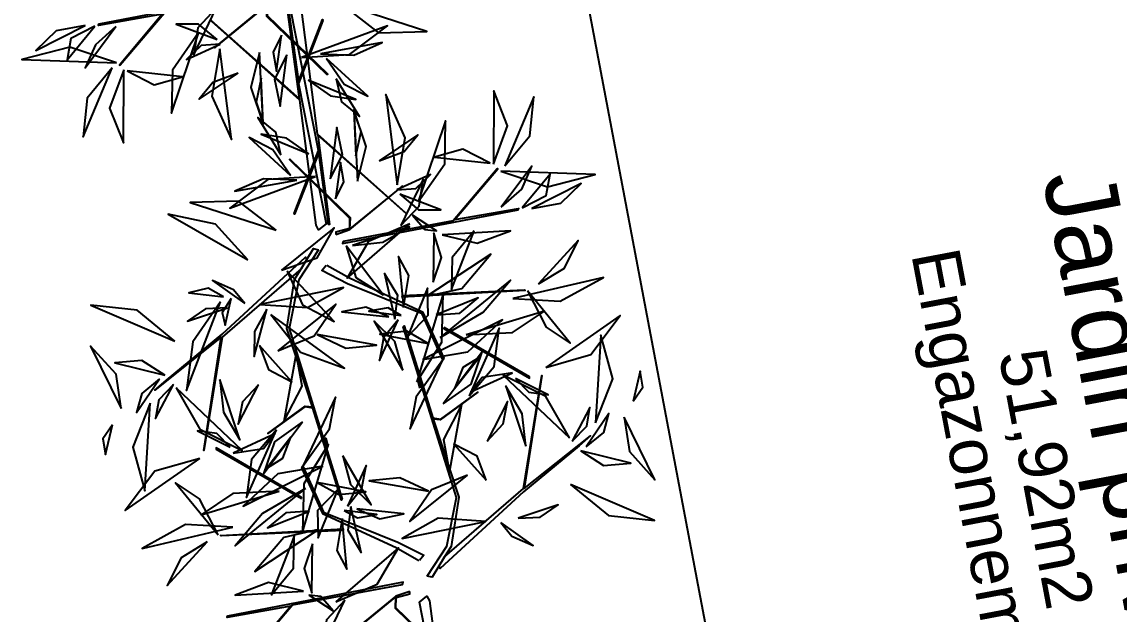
# Model space of a CAD drawing. Header units: centimetres. Extents: x 197412 to 267601, y -375791 to -305433.
# Drawn here: x 208489 to 210810, y -364564 to -363312 of the extents above; entities that cross this region are included whole.
import ezdxf

# ---------------------------------------------------------------- set-up
doc = ezdxf.new("R2010")
doc.units = ezdxf.units.CM
doc.layers.add('3-BAT C-Niveau 0', color=250, linetype='Continuous')
doc.styles.add('Helvetica', font='arial.ttf')

# ---------------------------------------------------------------- blocks, each defined once
blk = doc.blocks.new('Groupe-226-1')
at = {"linetype": 'Continuous', "flags": 128}
for points in [[(12621.04, -49131.32), (12634.51, -49128.96), (12625.39, -49139.78), (12625.53, -49139.73), (12634.83, -49128.75), (12658.09, -49124.4), (12658.22, -49123.95), (12621.05, -49131.1), (12620.93, -49131.34), (12621, -49131.32)], [(12709.77, -49170.15), (12696.29, -49172.51), (12705.41, -49161.69), (12705.27, -49161.74), (12695.97, -49172.72), (12672.71, -49177.07), (12672.59, -49177.52), (12709.75, -49170.37), (12709.87, -49170.13), (12709.8, -49170.15)], [(12669.25, -49182.06), (12674.04, -49184.8), (12689.52, -49191.95), (12693.99, -49201.75), (12693.81, -49202.09), (12689.45, -49192.35), (12673.67, -49186.04), (12668.23, -49183.24), (12669.15, -49182.11)], [(12688.75, -49244.63), (12683.95, -49241.89), (12668.48, -49234.74), (12664, -49224.95), (12664.18, -49224.6), (12668.54, -49234.35), (12684.32, -49240.65), (12689.76, -49243.46), (12688.84, -49244.58)], [(12648.23, -49256.54), (12661.7, -49254.18), (12652.58, -49265.01), (12652.72, -49264.95), (12662.02, -49253.97), (12685.28, -49249.62), (12685.41, -49249.17), (12648.24, -49256.32), (12648.12, -49256.56), (12648.19, -49256.55)]]:
    blk.add_lwpolyline(points, dxfattribs=at)
for points in [[(12659.62, -49125.9), (12656.66, -49126.91), (12645.49, -49136.07), (12645.67, -49136.04), (12656.63, -49127.08), (12656.52, -49129.4), (12669.18, -49141.67), (12669.45, -49141.72), (12656.7, -49129.32), (12656.76, -49127.14), (12659.63, -49126.38)], [(12686.03, -49171.14), (12667.34, -49154.6), (12669.85, -49173.5), (12669.61, -49173.48), (12667.55, -49158.25), (12662.42, -49171.32), (12662.34, -49171.16), (12667.49, -49157.83), (12661.66, -49128.15), (12663.27, -49126.89), (12663.82, -49127.86), (12667.23, -49154.31), (12685.86, -49170.95)], [(12644.77, -49130.33), (12663.47, -49146.87), (12660.95, -49127.98), (12661.19, -49127.99), (12663.25, -49143.22), (12668.38, -49130.15), (12668.46, -49130.31), (12663.31, -49143.65), (12669.14, -49173.32), (12667.53, -49174.59), (12666.98, -49173.62), (12663.58, -49147.16), (12644.95, -49130.52)], [(12671.18, -49175.57), (12674.14, -49174.57), (12685.31, -49165.4), (12685.13, -49165.44), (12674.17, -49174.39), (12674.28, -49172.08), (12661.62, -49159.8), (12661.35, -49159.75), (12674.1, -49172.15), (12674.04, -49174.33), (12671.17, -49175.1)], [(12667.48, -49178.82), (12663.32, -49185.18), (12661.32, -49195.47), (12672.54, -49231.57), (12672.37, -49231.77), (12666.33, -49212.32), (12664.62, -49212.05), (12656.81, -49217.73), (12664.71, -49211.88), (12666.22, -49212.03), (12660.78, -49195.51), (12662.45, -49185.11), (12663.84, -49182.89), (12647.14, -49197.33), (12643.25, -49221.27), (12646.94, -49197.34), (12632.92, -49208.53), (12635.34, -49206.42), (12647.14, -49196.7), (12664.75, -49180.42), (12664.94, -49180.92), (12663.84, -49182.89), (12666.43, -49178.59)], [(12711, -49187.33), (12711.22, -49187.45), (12685.24, -49188.86), (12685.26, -49188.48)], [(12690.51, -49247.88), (12694.67, -49241.51), (12696.67, -49231.23), (12685.45, -49195.13), (12685.62, -49194.92), (12691.66, -49214.37), (12693.37, -49214.65), (12701.19, -49208.96), (12693.28, -49214.81), (12691.77, -49214.66), (12697.21, -49231.18), (12695.54, -49241.58), (12694.15, -49243.8), (12710.85, -49229.36), (12714.74, -49205.42), (12711.05, -49229.36), (12725.07, -49218.17), (12722.65, -49220.27), (12710.85, -49230), (12693.24, -49246.28), (12693.05, -49245.77), (12694.15, -49243.8), (12691.56, -49248.11)], [(12694.06, -49195.27), (12694.05, -49195.46), (12712.14, -49205.98), (12712.11, -49205.71)], [(12663.93, -49231.43), (12663.94, -49231.24), (12645.85, -49220.72), (12645.88, -49220.98)], [(12647, -49239.37), (12646.77, -49239.25), (12672.75, -49237.83), (12672.73, -49238.22)], [(12686.81, -49251.12), (12683.85, -49252.13), (12672.68, -49261.29), (12672.86, -49261.26), (12683.82, -49252.31), (12683.71, -49254.62), (12696.37, -49266.9), (12696.64, -49266.94), (12683.89, -49254.54), (12683.95, -49252.36), (12686.82, -49251.6)], [(12713.22, -49296.36), (12694.53, -49279.82), (12697.04, -49298.72), (12696.8, -49298.7), (12694.74, -49283.47), (12689.61, -49296.55), (12689.53, -49296.38), (12694.68, -49283.05), (12688.85, -49253.37), (12690.46, -49252.11), (12691.01, -49253.08), (12694.42, -49279.53), (12713.05, -49296.17)]]:
    blk.add_lwpolyline(points, close=True, dxfattribs=at)
at = {"linetype": 'Continuous'}
for points in [[(12645.88, -49127.76, -207.06), (12642, -49131.88, -208.24), (12641.13, -49137.58, -209.24), (12641.13, -49137.58, -209.24), (12645.88, -49127.76, -207.06)], [(12672.28, -49126.79, -220.85), (12680.2, -49132.94, -221.31), (12690.45, -49132.66, -222.56), (12690.45, -49132.66, -222.56), (12672.28, -49126.79, -220.85)], [(12618.14, -49131.38, -174.84), (12612.02, -49132.52, -175.45), (12607.7, -49136.69, -176.76), (12607.7, -49136.69, -176.76), (12618.14, -49131.38, -174.84)], [(12620.21, -49131.5, -174.58), (12615.12, -49134.15, -172.2), (12614.31, -49138.65, -168.43), (12614.31, -49138.65, -168.43), (12620.21, -49131.5, -174.58)], [(12624.62, -49131.62, -186.97), (12620.31, -49135.47, -187.38), (12618.14, -49140.36, -185.5), (12618.14, -49140.36, -185.5), (12624.62, -49131.62, -186.97)], [(12646.07, -49134.37, -215.21), (12642.12, -49131.1, -213.09), (12637.39, -49131.1, -210.46), (12637.39, -49131.1, -210.46), (12646.07, -49134.37, -215.21)], [(12663.93, -49138.17, -225.36), (12674.05, -49137.54, -224.7), (12682.08, -49131.46, -224), (12682.08, -49131.46, -224), (12663.93, -49138.17, -225.36)], [(12642.21, -49132.79, -207.25), (12636.6, -49140.84, -205.29), (12636.42, -49149.91, -201.98), (12636.42, -49149.91, -201.98), (12642.21, -49132.79, -207.25)], [(12659.7, -49133.41, -197.01), (12657.93, -49137, -196.39), (12658.63, -49141.07, -196.61), (12658.63, -49141.07, -196.61), (12659.7, -49133.41, -197.01)], [(12624.75, -49139.29, -186.41), (12614.88, -49135.98, -187.61), (12604.78, -49138.55, -186.97), (12604.78, -49138.55, -186.97), (12624.75, -49139.29, -186.41)], [(12646.72, -49135.36, -179.83), (12642.67, -49135.61, -178.67), (12639.58, -49138.57, -177.99), (12639.58, -49138.57, -177.99), (12646.72, -49135.36, -179.83)], [(12646.63, -49136.35, -179.52), (12644.97, -49146.33, -178.73), (12649.08, -49155.51, -177.91), (12649.08, -49155.51, -177.91), (12646.63, -49136.35, -179.52)], [(12655.01, -49137.13, -247.3), (12653.18, -49144.49, -244.69), (12655.83, -49152.25, -243.35), (12655.83, -49152.25, -243.35), (12655.01, -49137.13, -247.3)], [(12655.01, -49137.13, -247.3), (12653.18, -49144.49, -244.69), (12655.83, -49152.25, -243.35), (12655.83, -49152.25, -243.35), (12655.01, -49137.13, -247.3)], [(12667.91, -49137.38, -183.78), (12674.95, -49137.66, -183.14), (12681.01, -49135.01, -184.94), (12681.01, -49135.01, -184.94), (12667.91, -49137.38, -183.78)], [(12660.83, -49137.62, -186.16), (12658.19, -49142.76, -185.75), (12659.4, -49148.49, -185.13), (12659.4, -49148.49, -185.13), (12660.83, -49137.62, -186.16)], [(12669.19, -49138.39, -176.88), (12672.92, -49143.8, -176.9), (12677.96, -49146.36, -174.04), (12677.96, -49146.36, -174.04), (12669.19, -49138.39, -176.88)], [(12623.85, -49140.38, -186.4), (12618.6, -49146.76, -186.75), (12617.76, -49154.97, -187), (12617.76, -49154.97, -187), (12623.85, -49140.38, -186.4)], [(12626.3, -49140.79, -182.25), (12623.33, -49148.86, -178.08), (12626.24, -49156.24, -173.29), (12626.24, -49156.24, -173.29), (12626.3, -49140.79, -182.25)], [(12627, -49140.95, -181.99), (12632.73, -49143.95, -181.12), (12638.73, -49142.22, -179.03), (12638.73, -49142.22, -179.03), (12627, -49140.95, -181.99)], [(12650.5, -49141.46, -210.84), (12645.16, -49143.42, -209.98), (12642.28, -49146.96, -207.2), (12642.28, -49146.96, -207.2), (12650.5, -49141.46, -210.84)], [(12655.39, -49142.53, -223.21), (12654.29, -49147.63, -222.61), (12655.82, -49152.06, -220.88), (12655.82, -49152.06, -220.88), (12655.39, -49142.53, -223.21)], [(12655.39, -49142.53, -223.21), (12654.29, -49147.63, -222.61), (12655.82, -49152.06, -220.88), (12655.82, -49152.06, -220.88), (12655.39, -49142.53, -223.21)], [(12665.34, -49142.94, -228.81), (12670.07, -49146.26, -229.15), (12675.39, -49147.07, -227.32), (12675.39, -49147.07, -227.32), (12665.34, -49142.94, -228.81)], [(12671.26, -49142.69, -161.32), (12672.35, -49147.52, -161.24), (12676.16, -49150.63, -160.95), (12676.16, -49150.63, -160.95), (12671.26, -49142.69, -161.32)], [(12684.17, -49165.13, -179.52), (12685.83, -49155.14, -178.73), (12681.72, -49145.96, -177.91), (12681.72, -49145.96, -177.91), (12684.17, -49165.13, -179.52)], [(12704.5, -49160.69, -182.25), (12707.48, -49152.61, -178.08), (12704.57, -49145.23, -173.29), (12704.57, -49145.23, -173.29), (12704.5, -49160.69, -182.25)], [(12706.95, -49161.09, -186.4), (12712.2, -49154.71, -186.75), (12713.04, -49146.51, -187), (12713.04, -49146.51, -187), (12706.95, -49161.09, -186.4)], [(12659.54, -49158.78, -161.32), (12658.45, -49153.96, -161.24), (12654.64, -49150.84, -160.95), (12654.64, -49150.84, -160.95), (12659.54, -49158.78, -161.32)], [(12675.79, -49164.34, -247.3), (12677.62, -49156.98, -244.69), (12674.97, -49149.22, -243.35), (12674.97, -49149.22, -243.35), (12675.79, -49164.34, -247.3)], [(12675.79, -49164.34, -247.3), (12677.62, -49156.98, -244.69), (12674.97, -49149.22, -243.35), (12674.97, -49149.22, -243.35), (12675.79, -49164.34, -247.3)], [(12675.41, -49158.94, -223.21), (12676.51, -49153.84, -222.61), (12674.98, -49149.41, -220.88), (12674.98, -49149.41, -220.88), (12675.41, -49158.94, -223.21)], [(12675.41, -49158.94, -223.21), (12676.51, -49153.84, -222.61), (12674.98, -49149.41, -220.88), (12674.98, -49149.41, -220.88), (12675.41, -49158.94, -223.21)], [(12669.97, -49163.85, -186.16), (12672.61, -49158.72, -185.75), (12671.4, -49152.98, -185.13), (12671.4, -49152.98, -185.13), (12669.97, -49163.85, -186.16)], [(12688.59, -49168.69, -207.25), (12694.2, -49160.63, -205.29), (12694.38, -49151.56, -201.98), (12694.38, -49151.56, -201.98), (12688.59, -49168.69, -207.25)], [(12661.62, -49163.09, -176.88), (12657.88, -49157.67, -176.9), (12652.84, -49155.11, -174.04), (12652.84, -49155.11, -174.04), (12661.62, -49163.09, -176.88)], [(12665.46, -49158.53, -228.81), (12660.73, -49155.21, -229.15), (12655.41, -49154.4, -227.32), (12655.41, -49154.4, -227.32), (12665.46, -49158.53, -228.81)], [(12680.31, -49160.01, -210.84), (12685.64, -49158.06, -209.98), (12688.52, -49154.51, -207.2), (12688.52, -49154.51, -207.2), (12680.31, -49160.01, -210.84)], [(12703.81, -49160.52, -181.99), (12698.07, -49157.52, -181.12), (12692.07, -49159.25, -179.03), (12692.07, -49159.25, -179.03), (12703.81, -49160.52, -181.99)], [(12671.1, -49168.07, -197.01), (12672.87, -49164.47, -196.39), (12672.17, -49160.4, -196.61), (12672.17, -49160.4, -196.61), (12671.1, -49168.07, -197.01)], [(12706.05, -49162.19, -186.41), (12715.92, -49165.49, -187.61), (12726.02, -49162.92, -186.97), (12726.02, -49162.92, -186.97), (12706.05, -49162.19, -186.41)], [(12706.18, -49169.85, -186.97), (12710.49, -49166, -187.38), (12712.66, -49161.12, -185.5), (12712.66, -49161.12, -185.5), (12706.18, -49169.85, -186.97)], [(12666.87, -49163.31, -225.36), (12656.76, -49163.94, -224.7), (12648.72, -49170.02, -224), (12648.72, -49170.02, -224), (12666.87, -49163.31, -225.36)], [(12662.89, -49164.1, -183.78), (12655.85, -49163.81, -183.14), (12649.8, -49166.46, -184.94), (12649.8, -49166.46, -184.94), (12662.89, -49164.1, -183.78)], [(12684.08, -49166.12, -179.83), (12688.13, -49165.87, -178.67), (12691.22, -49162.9, -177.99), (12691.22, -49162.9, -177.99), (12684.08, -49166.12, -179.83)], [(12684.92, -49173.71, -207.06), (12688.81, -49169.6, -208.24), (12689.67, -49163.89, -209.24), (12689.67, -49163.89, -209.24), (12684.92, -49173.71, -207.06)], [(12710.59, -49169.97, -174.58), (12715.68, -49167.32, -172.2), (12716.49, -49162.82, -168.43), (12716.49, -49162.82, -168.43), (12710.59, -49169.97, -174.58)], [(12712.66, -49170.1, -174.84), (12718.79, -49168.95, -175.45), (12723.1, -49164.78, -176.76), (12723.1, -49164.78, -176.76), (12712.66, -49170.1, -174.84)], [(12684.73, -49167.1, -215.21), (12688.68, -49170.37, -213.09), (12693.42, -49170.37, -210.46), (12693.42, -49170.37, -210.46), (12684.73, -49167.1, -215.21)], [(12658.53, -49174.68, -220.85), (12650.6, -49168.53, -221.31), (12640.35, -49168.81, -222.56), (12640.35, -49168.81, -222.56), (12658.53, -49174.68, -220.85)], [(12652.59, -49180.98, -220.09), (12645.72, -49173.39, -220.53), (12635.7, -49171.28, -219.34), (12635.7, -49171.28, -219.34), (12652.59, -49180.98, -220.09)], [(12687.41, -49171.51, -177.75), (12690, -49174.54, -175.38), (12692.48, -49174.8, -172.12), (12692.48, -49174.8, -172.12), (12687.41, -49171.51, -177.75)], [(12659.67, -49183.13, -210.57), (12667.24, -49180.55, -206.9), (12670.84, -49174.18, -202.54), (12670.84, -49174.18, -202.54), (12659.67, -49183.13, -210.57)], [(12686.83, -49173.38, -178.9), (12678.06, -49177.09, -176.01), (12673.59, -49184.81, -172.29), (12673.59, -49184.81, -172.29), (12686.83, -49173.38, -178.9)], [(12686.83, -49173.38, -178.9), (12678.06, -49177.09, -176.01), (12673.59, -49184.81, -172.29), (12673.59, -49184.81, -172.29), (12686.83, -49173.38, -178.9)], [(12674.71, -49177.9, -200.44), (12681.13, -49177.2, -199.26), (12686.74, -49173.95, -200.49), (12686.74, -49173.95, -200.49), (12674.71, -49177.9, -200.44)], [(12691.73, -49185.66, -229.03), (12693.51, -49180.46, -227.48), (12691.9, -49175.32, -225.66), (12691.9, -49175.32, -225.66), (12691.73, -49185.66, -229.03)], [(12693.65, -49175.67, -200.41), (12701.04, -49177.45, -200.32), (12708.1, -49174.82, -200.54), (12708.1, -49174.82, -200.54), (12693.65, -49175.67, -200.41)], [(12700.47, -49174.83, -189.87), (12695.77, -49180.49, -186.93), (12695.65, -49187.26, -183.27), (12695.65, -49187.26, -183.27), (12700.47, -49174.83, -189.87)], [(12673.36, -49177.97, -200.73), (12675.38, -49184.67, -197.34), (12681.16, -49188.37, -193.77), (12681.16, -49188.37, -193.77), (12673.36, -49177.97, -200.73)], [(12673.36, -49177.97, -200.73), (12675.38, -49184.67, -197.34), (12681.16, -49188.37, -193.77), (12681.16, -49188.37, -193.77), (12673.36, -49177.97, -200.73)], [(12714.06, -49186.05, -215.73), (12719.54, -49182.7, -216.78), (12722.47, -49176.87, -215.22), (12722.47, -49176.87, -215.22), (12714.06, -49186.05, -215.73)], [(12714.06, -49186.05, -215.73), (12719.54, -49182.7, -216.78), (12722.47, -49176.87, -215.22), (12722.47, -49176.87, -215.22), (12714.06, -49186.05, -215.73)], [(12685.5, -49191.02, -198.87), (12686.6, -49184.28, -195.41), (12684.46, -49180.28, -190.33), (12684.46, -49180.28, -190.33), (12685.5, -49191.02, -198.87)], [(12690.46, -49188.67, -233.25), (12697.83, -49187, -238.65), (12703.95, -49179.78, -241.93), (12703.95, -49179.78, -241.93), (12690.46, -49188.67, -233.25)], [(12660.9, -49183.38, -217.22), (12664.09, -49190.46, -219.34), (12670.8, -49193.99, -221.55), (12670.8, -49193.99, -221.55), (12660.9, -49183.38, -217.22)], [(12651.94, -49190.2, -171.59), (12649.55, -49187.29, -169.03), (12645.09, -49185.33, -167.96), (12645.09, -49185.33, -167.96), (12651.94, -49190.2, -171.59)], [(12683.63, -49193.53, -183.73), (12684.28, -49188.54, -181.29), (12681.45, -49183.85, -179.52), (12681.45, -49183.85, -179.52), (12683.63, -49193.53, -183.73)], [(12693.26, -49197.4, -210.1), (12702.34, -49192.06, -209.96), (12708.12, -49185.26, -205.95), (12708.12, -49185.26, -205.95), (12693.26, -49197.4, -210.1)], [(12708.63, -49189.16, -223.19), (12718.64, -49189.72, -225.59), (12727.81, -49184.7, -225.79), (12727.81, -49184.7, -225.79), (12708.63, -49189.16, -223.19)], [(12708.63, -49189.16, -223.19), (12718.64, -49189.72, -225.59), (12727.81, -49184.7, -225.79), (12727.81, -49184.7, -225.79), (12708.63, -49189.16, -223.19)], [(12647.4, -49188.77, -213.12), (12644.16, -49186.93, -210.71), (12640.11, -49187.97, -208.62), (12640.11, -49187.97, -208.62), (12647.4, -49188.77, -213.12)], [(12647.4, -49188.77, -213.12), (12644.16, -49186.93, -210.71), (12640.11, -49187.97, -208.62), (12640.11, -49187.97, -208.62), (12647.4, -49188.77, -213.12)], [(12655.07, -49190.38, -176.08), (12665.15, -49191.05, -174.79), (12672.78, -49186.79, -170.69), (12672.78, -49186.79, -170.69), (12655.07, -49190.38, -176.08)], [(12686.34, -49197.24, -194.21), (12690.71, -49192.7, -192.81), (12690.57, -49186.95, -190.06), (12690.57, -49186.95, -190.06), (12686.34, -49197.24, -194.21)], [(12686.34, -49197.24, -194.21), (12690.71, -49192.7, -192.81), (12690.57, -49186.95, -190.06), (12690.57, -49186.95, -190.06), (12686.34, -49197.24, -194.21)], [(12688.34, -49206.78, -206.43), (12693.61, -49198.37, -204.4), (12693.88, -49188.12, -204.36), (12693.88, -49188.12, -204.36), (12688.34, -49206.78, -206.43)], [(12688.34, -49206.78, -206.43), (12693.61, -49198.37, -204.4), (12693.88, -49188.12, -204.36), (12693.88, -49188.12, -204.36), (12688.34, -49206.78, -206.43)], [(12711.72, -49187.53, -214.21), (12715.68, -49195.2, -211.43), (12720.76, -49198.59, -206.15), (12720.76, -49198.59, -206.15), (12711.72, -49187.53, -214.21)], [(12637.14, -49198.19, -223.66), (12629.12, -49191.63, -222.36), (12619.38, -49190.57, -219.58), (12619.38, -49190.57, -219.58), (12637.14, -49198.19, -223.66)], [(12646.75, -49189.83, -212.64), (12640.9, -49198.29, -211.07), (12639.59, -49208.62, -212.06), (12639.59, -49208.62, -212.06), (12646.75, -49189.83, -212.64)], [(12646.75, -49189.83, -212.64), (12640.9, -49198.29, -211.07), (12639.59, -49208.62, -212.06), (12639.59, -49208.62, -212.06), (12646.75, -49189.83, -212.64)], [(12649.05, -49189.11, -212.09), (12647.13, -49192.11, -209.87), (12647.76, -49194.79, -207.1), (12647.76, -49194.79, -207.1), (12649.05, -49189.11, -212.09)], [(12649.05, -49189.11, -212.09), (12647.13, -49192.11, -209.87), (12647.76, -49194.79, -207.1), (12647.76, -49194.79, -207.1), (12649.05, -49189.11, -212.09)], [(12658.93, -49200.21, -205.3), (12666.57, -49197.07, -204.92), (12671.17, -49190.35, -203.9), (12671.17, -49190.35, -203.9), (12658.93, -49200.21, -205.3)], [(12692.42, -49192.59, -207.72), (12697.39, -49192.21, -206.62), (12701.29, -49189.02, -205.86), (12701.29, -49189.02, -205.86), (12692.42, -49192.59, -207.72)], [(12648.24, -49191.08, -172.05), (12643.61, -49191.3, -171.7), (12639.77, -49193.92, -172.02), (12639.77, -49193.92, -172.02), (12648.24, -49191.08, -172.05)], [(12648.24, -49191.08, -172.05), (12643.61, -49191.3, -171.7), (12639.77, -49193.92, -172.02), (12639.77, -49193.92, -172.02), (12648.24, -49191.08, -172.05)], [(12656.58, -49191.42, -204.62), (12653.96, -49196.1, -205.07), (12653.89, -49201.41, -204.23), (12653.89, -49201.41, -204.23), (12656.58, -49191.42, -204.62)], [(12657.39, -49192.51, -204.31), (12663.69, -49200.5, -204.16), (12673.02, -49203.85, -202.67), (12673.02, -49203.85, -202.67), (12657.39, -49192.51, -204.31)], [(12682.39, -49193.04, -183.47), (12677.55, -49190.96, -183.7), (12672.43, -49191.98, -184.07), (12672.43, -49191.98, -184.07), (12682.39, -49193.04, -183.47)], [(12682.39, -49193.04, -183.47), (12677.55, -49190.96, -183.7), (12672.43, -49191.98, -184.07), (12672.43, -49191.98, -184.07), (12682.39, -49193.04, -183.47)], [(12685.03, -49192.73, -202.35), (12682.22, -49191.14, -200.21), (12678.17, -49191.85, -199.09), (12678.17, -49191.85, -199.09), (12685.03, -49192.73, -202.35)], [(12698.78, -49196.8, -221.24), (12708.58, -49196.3, -218.96), (12715.31, -49191.8, -214.31), (12715.31, -49191.8, -214.31), (12698.78, -49196.8, -221.24)], [(12715.59, -49203.74, -215.07), (12725.1, -49201.01, -213.8), (12731.35, -49192.74, -214.42), (12731.35, -49192.74, -214.42), (12715.59, -49203.74, -215.07)], [(12685.36, -49204.27, -199.98), (12683.69, -49198.23, -200.36), (12679.31, -49193.92, -199.46), (12679.31, -49193.92, -199.46), (12685.36, -49204.27, -199.98)], [(12684.33, -49193.63, -202.12), (12681.29, -49197.46, -201.54), (12680.43, -49202.25, -202.14), (12680.43, -49202.25, -202.14), (12684.33, -49193.63, -202.12)], [(12689.59, -49202.07, -194.97), (12699.1, -49200.44, -192.57), (12706.4, -49193.64, -191.31), (12706.4, -49193.64, -191.31), (12689.59, -49202.07, -194.97)], [(12667.21, -49196.77, -185.42), (12673.31, -49199.63, -185.31), (12679.78, -49198.99, -184.01), (12679.78, -49198.99, -184.01), (12667.21, -49196.77, -185.42)], [(12690.73, -49198.64, -199.77), (12686.17, -49196.08, -197.57), (12680.46, -49196.66, -196.35), (12680.46, -49196.66, -196.35), (12690.73, -49198.64, -199.77)], [(12699.38, -49209.75, -201.48), (12704.67, -49203.5, -202.35), (12705.74, -49195.45, -201.76), (12705.74, -49195.45, -201.76), (12699.38, -49209.75, -201.48)], [(12726.11, -49215.42, -228.35), (12729.78, -49206.12, -229.1), (12727.25, -49196.9, -232.12), (12727.25, -49196.9, -232.12), (12726.11, -49215.42, -228.35)], [(12625.79, -49212.44, -212.86), (12624.72, -49205.17, -209.91), (12619.31, -49199.21, -208.14), (12619.31, -49199.21, -208.14), (12625.79, -49212.44, -212.86)], [(12625.79, -49212.44, -212.86), (12624.72, -49205.17, -209.91), (12619.31, -49199.21, -208.14), (12619.31, -49199.21, -208.14), (12625.79, -49212.44, -212.86)], [(12655.03, -49199.11, -184.69), (12656.95, -49204.17, -183.17), (12661.86, -49206.74, -181.63), (12661.86, -49206.74, -181.63), (12655.03, -49199.11, -184.69)], [(12660.19, -49215.19, -188.89), (12664.05, -49207.69, -185.79), (12662.75, -49200.73, -181.22), (12662.75, -49200.73, -181.22), (12660.19, -49215.19, -188.89)], [(12693.81, -49202.09, -197.23), (12688.15, -49209.97, -194.28), (12686.87, -49216.71, -188.42), (12686.87, -49216.71, -188.42), (12693.81, -49202.09, -197.23)], [(12693.85, -49211.44, -207.16), (12699.77, -49207.26, -205.48), (12702.12, -49200.45, -203.83), (12702.12, -49200.45, -203.83), (12693.85, -49211.44, -207.16)], [(12693.85, -49211.44, -207.16), (12699.77, -49207.26, -205.48), (12702.12, -49200.45, -203.83), (12702.12, -49200.45, -203.83), (12693.85, -49211.44, -207.16)], [(12701.49, -49201.6, -218.46), (12698.03, -49203.75, -216.39), (12696.3, -49208.19, -215.43), (12696.3, -49208.19, -215.43), (12701.49, -49201.6, -218.46)], [(12634.97, -49205.33, -232.48), (12630.17, -49202.26, -232.45), (12624.4, -49202.73, -231.83), (12624.4, -49202.73, -231.83), (12634.97, -49205.33, -232.48)], [(12734.04, -49210.86, -211.21), (12736.1, -49207.91, -209.03), (12735.52, -49204.52, -206.71), (12735.52, -49204.52, -206.71), (12734.04, -49210.86, -211.21)], [(12734.04, -49210.86, -211.21), (12736.1, -49207.91, -209.03), (12735.52, -49204.52, -206.71), (12735.52, -49204.52, -206.71), (12734.04, -49210.86, -211.21)], [(12633.88, -49206.14, -232.75), (12630.13, -49209.2, -233.5), (12629.04, -49213.26, -235.42), (12629.04, -49213.26, -235.42), (12633.88, -49206.14, -232.75)], [(12646.65, -49206.29, -196.26), (12647.38, -49213.15, -195.05), (12650.85, -49219.01, -196.39), (12650.85, -49219.01, -196.39), (12646.65, -49206.29, -196.26)], [(12688.85, -49208.02, -203.84), (12689.08, -49207.92, -203.87), (12688.63, -49206.24, -202.04), (12688.42, -49206.34, -202.02), (12688.85, -49208.02, -203.84)], [(12708.54, -49204.84, -202.5), (12702.14, -49205.86, -200.11), (12699.71, -49208.91, -195.35), (12699.71, -49208.91, -195.35), (12708.54, -49204.84, -202.5)], [(12720.61, -49218.62, -228.97), (12715.61, -49209.9, -227.8), (12706.6, -49205.38, -227.09), (12706.6, -49205.38, -227.09), (12720.61, -49218.62, -228.97)], [(12709.18, -49206.08, -211.6), (12711.98, -49208.97, -211.07), (12716.08, -49209.55, -211.1), (12716.08, -49209.55, -211.1), (12709.18, -49206.08, -211.6)], [(12636.84, -49207.35, -229.3), (12633.75, -49210.54, -228.25), (12633.06, -49214.49, -226.49), (12633.06, -49214.49, -226.49), (12636.84, -49207.35, -229.3)], [(12637.38, -49208.07, -228.97), (12642.38, -49216.79, -227.8), (12651.39, -49221.31, -227.09), (12651.39, -49221.31, -227.09), (12637.38, -49208.07, -228.97)], [(12654.79, -49207.41, -195.33), (12651.41, -49211.01, -195.1), (12650.53, -49215.74, -194.26), (12650.53, -49215.74, -194.26), (12654.79, -49207.41, -195.33)], [(12711.34, -49220.41, -196.26), (12710.61, -49213.54, -195.05), (12707.14, -49207.69, -196.39), (12707.14, -49207.69, -196.39), (12711.34, -49220.41, -196.26)], [(12631.88, -49211.27, -228.35), (12628.21, -49220.58, -229.1), (12630.74, -49229.79, -232.12), (12630.74, -49229.79, -232.12), (12631.88, -49211.27, -228.35)], [(12664.18, -49224.6, -197.23), (12669.85, -49216.73, -194.28), (12671.12, -49209.99, -188.42), (12671.12, -49209.99, -188.42), (12664.18, -49224.6, -197.23)], [(12697.8, -49211.5, -188.89), (12693.94, -49219, -185.79), (12695.24, -49225.96, -181.22), (12695.24, -49225.96, -181.22), (12697.8, -49211.5, -188.89)], [(12703.2, -49219.29, -195.33), (12706.58, -49215.68, -195.1), (12707.46, -49210.96, -194.26), (12707.46, -49210.96, -194.26), (12703.2, -49219.29, -195.33)], [(12721.15, -49219.34, -229.3), (12724.24, -49216.15, -228.25), (12724.93, -49212.21, -226.49), (12724.93, -49212.21, -226.49), (12721.15, -49219.34, -229.3)], [(12724.11, -49220.55, -232.75), (12727.86, -49217.49, -233.5), (12728.96, -49213.44, -235.42), (12728.96, -49213.44, -235.42), (12724.11, -49220.55, -232.75)], [(12623.95, -49215.84, -211.21), (12621.89, -49218.79, -209.03), (12622.47, -49222.17, -206.71), (12622.47, -49222.17, -206.71), (12623.95, -49215.84, -211.21)], [(12623.95, -49215.84, -211.21), (12621.89, -49218.79, -209.03), (12622.47, -49222.17, -206.71), (12622.47, -49222.17, -206.71), (12623.95, -49215.84, -211.21)], [(12664.14, -49215.26, -207.16), (12658.22, -49219.43, -205.48), (12655.87, -49226.25, -203.83), (12655.87, -49226.25, -203.83), (12664.14, -49215.26, -207.16)], [(12664.14, -49215.26, -207.16), (12658.22, -49219.43, -205.48), (12655.87, -49226.25, -203.83), (12655.87, -49226.25, -203.83), (12664.14, -49215.26, -207.16)], [(12732.2, -49214.25, -212.86), (12733.27, -49221.52, -209.91), (12738.68, -49227.48, -208.14), (12738.68, -49227.48, -208.14), (12732.2, -49214.25, -212.86)], [(12732.2, -49214.25, -212.86), (12733.27, -49221.52, -209.91), (12738.68, -49227.48, -208.14), (12738.68, -49227.48, -208.14), (12732.2, -49214.25, -212.86)], [(12648.81, -49220.62, -211.6), (12646.01, -49217.73, -211.07), (12641.91, -49217.15, -211.1), (12641.91, -49217.15, -211.1), (12648.81, -49220.62, -211.6)], [(12649.46, -49221.86, -202.5), (12655.85, -49220.84, -200.11), (12658.28, -49217.78, -195.35), (12658.28, -49217.78, -195.35), (12649.46, -49221.86, -202.5)], [(12658.61, -49216.94, -201.48), (12653.32, -49223.2, -202.35), (12652.25, -49231.24, -201.76), (12652.25, -49231.24, -201.76), (12658.61, -49216.94, -201.48)], [(12656.5, -49225.09, -218.46), (12659.96, -49222.94, -216.39), (12661.69, -49218.5, -215.43), (12661.69, -49218.5, -215.43), (12656.5, -49225.09, -218.46)], [(12669.65, -49219.92, -206.43), (12664.38, -49228.32, -204.4), (12664.11, -49238.58, -204.36), (12664.11, -49238.58, -204.36), (12669.65, -49219.92, -206.43)], [(12669.65, -49219.92, -206.43), (12664.38, -49228.32, -204.4), (12664.11, -49238.58, -204.36), (12664.11, -49238.58, -204.36), (12669.65, -49219.92, -206.43)], [(12669.14, -49218.67, -203.84), (12668.91, -49218.78, -203.87), (12669.36, -49220.45, -202.04), (12669.58, -49220.36, -202.02), (12669.14, -49218.67, -203.84)], [(12702.96, -49227.59, -184.69), (12701.05, -49222.52, -183.17), (12696.13, -49219.96, -181.63), (12696.13, -49219.96, -181.63), (12702.96, -49227.59, -184.69)], [(12642.41, -49222.95, -215.07), (12632.89, -49225.68, -213.8), (12626.64, -49233.95, -214.42), (12626.64, -49233.95, -214.42), (12642.41, -49222.95, -215.07)], [(12672.63, -49222.43, -199.98), (12674.3, -49228.46, -200.36), (12678.68, -49232.77, -199.46), (12678.68, -49232.77, -199.46), (12672.63, -49222.43, -199.98)], [(12723.02, -49221.37, -232.48), (12727.82, -49224.43, -232.45), (12733.59, -49223.97, -231.83), (12733.59, -49223.97, -231.83), (12723.02, -49221.37, -232.48)], [(12668.4, -49224.63, -194.97), (12658.89, -49226.25, -192.57), (12651.59, -49233.05, -191.31), (12651.59, -49233.05, -191.31), (12668.4, -49224.63, -194.97)], [(12673.66, -49233.07, -202.12), (12676.7, -49229.23, -201.54), (12677.56, -49224.44, -202.14), (12677.56, -49224.44, -202.14), (12673.66, -49233.07, -202.12)], [(12690.78, -49229.92, -185.42), (12684.68, -49227.06, -185.31), (12678.21, -49227.7, -184.01), (12678.21, -49227.7, -184.01), (12690.78, -49229.92, -185.42)], [(12699.06, -49226.48, -205.3), (12691.42, -49229.63, -204.92), (12686.82, -49236.34, -203.9), (12686.82, -49236.34, -203.9), (12699.06, -49226.48, -205.3)], [(12646.27, -49239.16, -214.21), (12642.31, -49231.49, -211.43), (12637.23, -49228.1, -206.15), (12637.23, -49228.1, -206.15), (12646.27, -49239.16, -214.21)], [(12659.22, -49229.89, -221.24), (12649.41, -49230.4, -218.96), (12642.69, -49234.9, -214.31), (12642.69, -49234.9, -214.31), (12659.22, -49229.89, -221.24)], [(12664.74, -49229.3, -210.1), (12655.65, -49234.63, -209.96), (12649.87, -49241.43, -205.95), (12649.87, -49241.43, -205.95), (12664.74, -49229.3, -210.1)], [(12667.26, -49228.05, -199.77), (12671.82, -49230.61, -197.57), (12677.53, -49230.03, -196.35), (12677.53, -49230.03, -196.35), (12667.26, -49228.05, -199.77)], [(12671.65, -49229.46, -194.21), (12667.28, -49233.99, -192.81), (12667.42, -49239.75, -190.06), (12667.42, -49239.75, -190.06), (12671.65, -49229.46, -194.21)], [(12671.65, -49229.46, -194.21), (12667.28, -49233.99, -192.81), (12667.42, -49239.75, -190.06), (12667.42, -49239.75, -190.06), (12671.65, -49229.46, -194.21)], [(12720.85, -49228.51, -223.66), (12728.87, -49235.06, -222.36), (12738.61, -49236.13, -219.58), (12738.61, -49236.13, -219.58), (12720.85, -49228.51, -223.66)], [(12665.57, -49234.1, -207.72), (12660.61, -49234.48, -206.62), (12656.7, -49237.68, -205.86), (12656.7, -49237.68, -205.86), (12665.57, -49234.1, -207.72)], [(12672.96, -49233.97, -202.35), (12675.77, -49235.55, -200.21), (12679.82, -49234.84, -199.09), (12679.82, -49234.84, -199.09), (12672.96, -49233.97, -202.35)], [(12674.36, -49233.16, -183.73), (12673.71, -49238.16, -181.29), (12676.54, -49242.84, -179.52), (12676.54, -49242.84, -179.52), (12674.36, -49233.16, -183.73)], [(12675.61, -49233.65, -183.47), (12680.45, -49235.73, -183.7), (12685.56, -49234.71, -184.07), (12685.56, -49234.71, -184.07), (12675.61, -49233.65, -183.47)], [(12675.61, -49233.65, -183.47), (12680.45, -49235.73, -183.7), (12685.56, -49234.71, -184.07), (12685.56, -49234.71, -184.07), (12675.61, -49233.65, -183.47)], [(12709.75, -49235.61, -172.05), (12714.39, -49235.4, -171.7), (12718.22, -49232.78, -172.02), (12718.22, -49232.78, -172.02), (12709.75, -49235.61, -172.05)], [(12709.75, -49235.61, -172.05), (12714.39, -49235.4, -171.7), (12718.22, -49232.78, -172.02), (12718.22, -49232.78, -172.02), (12709.75, -49235.61, -172.05)], [(12649.36, -49237.53, -223.19), (12639.36, -49236.97, -225.59), (12630.19, -49241.99, -225.79), (12630.19, -49241.99, -225.79), (12649.36, -49237.53, -223.19)], [(12649.36, -49237.53, -223.19), (12639.36, -49236.97, -225.59), (12630.19, -49241.99, -225.79), (12630.19, -49241.99, -225.79), (12649.36, -49237.53, -223.19)], [(12672.49, -49235.68, -198.87), (12671.39, -49242.41, -195.41), (12673.53, -49246.42, -190.33), (12673.53, -49246.42, -190.33), (12672.49, -49235.68, -198.87)], [(12702.92, -49236.31, -176.08), (12692.84, -49235.64, -174.79), (12685.21, -49239.91, -170.69), (12685.21, -49239.91, -170.69), (12702.92, -49236.31, -176.08)], [(12706.05, -49236.5, -171.59), (12708.44, -49239.41, -169.03), (12712.9, -49241.36, -167.96), (12712.9, -49241.36, -167.96), (12706.05, -49236.5, -171.59)], [(12667.53, -49238.03, -233.25), (12660.16, -49239.7, -238.65), (12654.04, -49246.92, -241.93), (12654.04, -49246.92, -241.93), (12667.53, -49238.03, -233.25)], [(12643.93, -49240.64, -215.73), (12638.45, -49244, -216.78), (12635.52, -49249.82, -215.22), (12635.52, -49249.82, -215.22), (12643.93, -49240.64, -215.73)], [(12643.93, -49240.64, -215.73), (12638.45, -49244, -216.78), (12635.52, -49249.82, -215.22), (12635.52, -49249.82, -215.22), (12643.93, -49240.64, -215.73)], [(12657.52, -49251.86, -189.87), (12662.22, -49246.2, -186.93), (12662.34, -49239.43, -183.27), (12662.34, -49239.43, -183.27), (12657.52, -49251.86, -189.87)], [(12666.26, -49241.04, -229.03), (12664.48, -49246.23, -227.48), (12666.09, -49251.37, -225.66), (12666.09, -49251.37, -225.66), (12666.26, -49241.04, -229.03)], [(12671.16, -49253.31, -178.9), (12679.93, -49249.6, -176.01), (12684.4, -49241.88, -172.29), (12684.4, -49241.88, -172.29), (12671.16, -49253.31, -178.9)], [(12671.16, -49253.31, -178.9), (12679.93, -49249.6, -176.01), (12684.4, -49241.88, -172.29), (12684.4, -49241.88, -172.29), (12671.16, -49253.31, -178.9)], [(12664.34, -49251.02, -200.41), (12656.95, -49249.24, -200.32), (12649.89, -49251.87, -200.54), (12649.89, -49251.87, -200.54), (12664.34, -49251.02, -200.41)], [(12670.58, -49255.19, -177.75), (12667.99, -49252.15, -175.38), (12665.51, -49251.89, -172.12), (12665.51, -49251.89, -172.12), (12670.58, -49255.19, -177.75)], [(12673.07, -49252.98, -207.06), (12669.19, -49257.1, -208.24), (12668.32, -49262.81, -209.24), (12668.32, -49262.81, -209.24), (12673.07, -49252.98, -207.06)]]:
    blk.add_polyline3d(points, dxfattribs=at)
blk = doc.blocks.new('Groupe-242-1')
blk.add_blockref('Groupe-226-1', (0, 0))

msp = doc.modelspace()

# ---------------------------------------------------------------- linework, layer by layer
at = {"layer": '3-BAT C-Niveau 0', "flags": 128}
msp.add_lwpolyline([(220184.5, -366409.5), (214553.6, -367476), (214085, -365001.2), (211628.7, -365466.4), (210893.8, -361585.8), (209420.2, -361865.7), (210323.5, -366635.8), (215103, -371902.1), (221012.8, -370783)], close=True, dxfattribs=at)

# ---------------------------------------------------------------- block references
at = {"layer": '3-BAT C-Niveau 0', "xscale": 10, "yscale": 10, "zscale": 10}
msp.add_blockref('Groupe-242-1', (82441.7, 127994.6), dxfattribs=at)

# ---------------------------------------------------------------- texts
at = {"layer": '3-BAT C-Niveau 0', "insert": (210913.9, -364228.7), "char_height": 151.309, "attachment_point": 2, "rotation": 280.7236, "line_spacing_factor": 0.834288, "style": 'Helvetica'}
msp.add_mtext('Jardin privatif\\P{\\H0.6752x;51,92m2}\\P{\\H0.6752x;Engazonnement\\P}\\P', dxfattribs=at)

doc.saveas('drawing.dxf')
